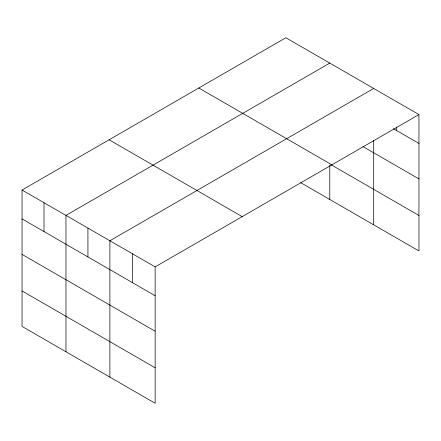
<?xml version="1.0" encoding="UTF-8"?>
<svg xmlns="http://www.w3.org/2000/svg" width="441" height="441" viewBox="0 0 441 441"><rect width="100%" height="100%" fill="white"/><g stroke="black" fill="none" stroke-linecap="round" stroke-linejoin="round"><path stroke-width="0.66" d="M418.95 114.577L155.144 266.888L155.144 403.261L22.05 326.423L22.05 190.043L285.856 37.739L418.95 114.577L418.95 250.957L300.696 182.679M329.78 63.096L65.974 215.401L65.974 351.78M373.698 88.454L109.892 240.758L109.892 377.138M393.344 128.651L418.95 143.43M363.015 146.621L418.95 178.914M198.803 88.002L331.897 164.84M330.965 164.675L418.95 215.473M109.103 139.786L242.197 216.625M22.05 190.043L155.144 266.888M22.05 218.896L155.144 295.735M22.05 254.38L155.144 331.219M22.05 290.939L155.144 367.777M396.327 126.931L396.327 130.365M373.698 140.503L373.698 224.827M329.78 165.353L329.78 199.47M132.515 253.823L132.515 282.675M87.93 228.08L87.93 256.932M44.012 202.722L44.012 231.575"/></g></svg>
